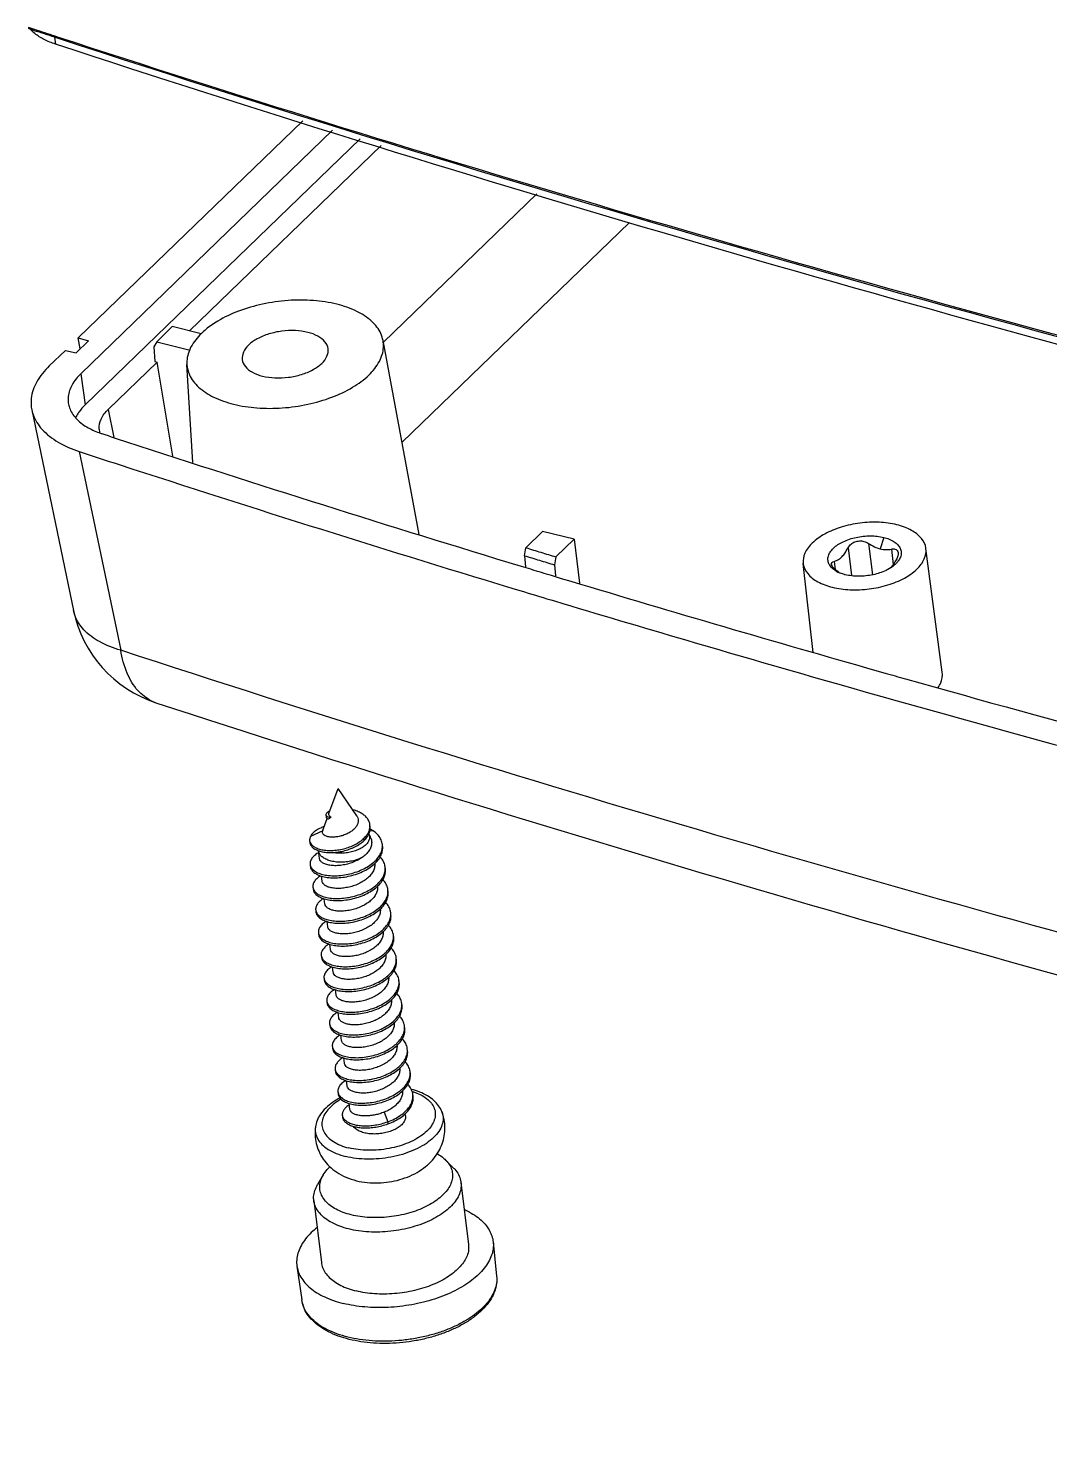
# Model space of a CAD drawing. Header units: millimetres. Extents: x 3559 to 4719, y 1270 to 1649.
# Drawn here: x 4359.79 to 4394.92, y 1302.36 to 1350.78 of the extents above; entities that cross this region are included whole.
import ezdxf

# ---------------------------------------------------------------- set-up
doc = ezdxf.new("R2010")
doc.units = ezdxf.units.MM
doc.layers.get('0').update_dxf_attribs({"linetype": 'CONTINUOUS'})

# ---------------------------------------------------------------- blocks, each defined once
blk = doc.blocks.new('*U86')
at = {"color": 7, "linetype": 'Continuous'}
for p, q in [((-87.529, 94.655), (-87.89, 94.773)), ((-87.542, 94.614), (-87.549, 94.667)), ((-86.835, 94.389), (-86.796, 94.102)), ((-76.793, 90.993), (-85.873, 82.209)), ((-85.769, 80.762), (-75.582, 90.616)), ((-85.593, 79.502), (-74.463, 90.268)), ((-73.615, 90.005), (-81.376, 82.497)), ((-73.53, 82.042), (-67.321, 88.048)), ((-72.777, 77.983), (-63.576, 86.884)), ((-82.069, 82.67), (-82.701, 82.059)), ((-80.902, 82.379), (-82.069, 82.67)), ((-85.463, 82.091), (-85.958, 81.612)), ((-85.797, 81.768), (-85.873, 82.209)), ((-85.873, 82.209), (-85.463, 82.091)), ((-82.701, 82.059), (-82.813, 81.854)), ((-82.701, 82.059), (-81.349, 81.722)), ((-72.084, 74.255), (-73.543, 82.109)), ((-86.396, 81.704), (-87.045, 81.076)), ((-86.396, 81.704), (-85.958, 81.612)), ((-82.813, 81.854), (-82.775, 81.261)), ((-82.679, 81.237), (-84.665, 79.315)), ((-82.775, 81.261), (-82.679, 81.237)), ((-82.044, 77.424), (-82.679, 81.237)), ((-81.243, 77.169), (-81.479, 81.14)), ((-85.769, 80.762), (-85.593, 79.502)), ((-87.755, 79.298), (-86.068, 71.182)), ((-84.665, 79.315), (-84.43, 78.183)), ((-85.831, 77.615), (-84.157, 69.573)), ((-67.085, 74.379), (-67.765, 73.721)), ((-65.815, 74.062), (-67.085, 74.379)), ((-53.28, 74.138), (-53.426, 73.675)), ((-67.823, 73.398), (-67.765, 73.721)), ((-66.55, 73.352), (-65.815, 74.062)), ((-65.815, 74.062), (-65.589, 72.292)), ((-54.723, 73.72), (-54.583, 72.596)), ((-53.902, 73.896), (-53.744, 72.63)), ((-52.974, 73.665), (-52.906, 73.033)), ((-50.915, 68.681), (-51.58, 73.694)), ((-67.949, 72.973), (-67.58, 72.861)), ((-67.823, 73.398), (-67.783, 72.946)), ((-66.55, 73.352), (-66.607, 73.029)), ((-66.607, 73.029), (-66.569, 72.584)), ((-56.14, 69.48), (-56.543, 73.089)), ((-55.296, 73.166), (-55.252, 72.846)), ((-67.58, 72.861), (-67.546, 72.85)), ((-66.734, 72.604), (-66.33, 72.482)), ((-86.068, 71.181), (-86.068, 71.182)), ((-53.946, 68.852), (-53.23, 68.649)), ((-75.73, 62.962), (-75.358, 63.983)), ((-74.609, 62.87), (-75.358, 63.983)), ((-75.991, 62.246), (-75.803, 62.764)), ((-75.855, 62.903), (-75.845, 62.82)), ((-75.753, 62.744), (-75.748, 62.743)), ((-75.753, 62.744), (-75.752, 62.744)), ((-75.985, 62.266), (-76.483, 62.028)), ((-75.985, 62.264), (-75.985, 62.266)), ((-74.075, 62.272), (-73.936, 62.261)), ((-74.063, 62.431), (-74.073, 62.515)), ((-76.512, 61.865), (-76.502, 61.782)), ((-73.561, 61.641), (-73.571, 61.724)), ((-76.119, 61.142), (-76.158, 61.461)), ((-76.493, 60.901), (-76.483, 60.817)), ((-76.007, 60.222), (-76.032, 60.431)), ((-73.448, 60.72), (-73.459, 60.804)), ((-76.38, 59.98), (-76.37, 59.897)), ((-73.336, 59.8), (-73.346, 59.884)), ((-75.895, 59.302), (-75.92, 59.51)), ((-76.268, 59.06), (-76.258, 58.976)), ((-73.224, 58.88), (-73.234, 58.963)), ((-76.156, 58.14), (-76.146, 58.056)), ((-75.782, 58.381), (-75.808, 58.59)), ((-75.67, 57.461), (-75.696, 57.67)), ((-73.112, 57.959), (-73.122, 58.043)), ((-76.043, 57.219), (-76.033, 57.136)), ((-72.999, 57.039), (-73.009, 57.123)), ((-75.558, 56.541), (-75.583, 56.751)), ((-75.931, 56.299), (-75.921, 56.215)), ((-72.887, 56.119), (-72.897, 56.202)), ((-75.819, 55.379), (-75.809, 55.295)), ((-75.445, 55.62), (-75.471, 55.831)), ((-72.775, 55.198), (-72.785, 55.282)), ((-75.333, 54.7), (-75.359, 54.911)), ((-75.706, 54.458), (-75.696, 54.375)), ((-73.088, 54.499), (-73.086, 54.501)), ((-72.662, 54.278), (-72.672, 54.362)), ((-75.221, 53.78), (-75.246, 53.991)), ((-75.594, 53.538), (-75.584, 53.454)), ((-75.108, 52.859), (-75.134, 53.071)), ((-72.55, 53.358), (-72.56, 53.441)), ((-75.482, 52.618), (-75.472, 52.534)), ((-72.438, 52.437), (-72.448, 52.521)), ((-74.996, 51.939), (-75.022, 52.151)), ((-75.37, 51.697), (-75.359, 51.614)), ((-72.325, 51.517), (-72.335, 51.601)), ((-75.19, 50.753), (-75.18, 50.67)), ((-74.88, 50.987), (-74.91, 51.231)), ((-73.497, 50.877), (-73.354, 50.488)), ((-72.632, 50.73), (-72.643, 50.817)), ((-73.354, 50.488), (-73.344, 50.404)), ((-71.009, 48.941), (-70.691, 48.617)), ((-75.961, 48.337), (-76.192, 47.946)), ((-70.389, 48.031), (-70.082, 45.521)), ((-76.345, 47.304), (-76.038, 44.794)), ((-69.087, 45.619), (-68.947, 44.238)), ((-77.028, 44.65), (-76.831, 43.276))]:
    blk.add_line(p, q, dxfattribs=at)
for centre, radius, start, end in [((-86.18, 98.773), 4.377, 246.8507, 251.8686), ((-78.723, 80.153), 3.119, 129.65, 133.98), ((-84.424, 78.196), 1.747, 144.4213, 146.1816), ((-83.78, 81.808), 3.652, 249.8275, 251.8188), ((-84.334, 78.574), 0.702, 183.9296, 192.1954), ((-84.279, 78.586), 0.758, 192.1499, 196.7172), ((157.09, 816.655), 777.941, 251.804366, 251.929677), ((163.635, 834.929), 796.372, 251.889147, 253.094217), ((162.608, 833.758), 795.911, 251.933958, 253.170765), ((-55.041, 73.287), 0.512, 211.2366, 212.8808), ((-55.449, 73.776), 0.629, 284.0971, 296.0838), ((-53.325, 73.643), 0.779, 322.4707, 325.6457), ((172.645, 864.814), 827.586, 253.216165, 254.109651), ((-54.635, 73.757), 1.138, 238.8339, 243.8905), ((-54.59, 73.847), 1.239, 243.8433, 245.3293), ((-54.554, 73.926), 1.325, 245.3481, 248.4031), ((-54.405, 74.376), 1.8, 254.9644, 256.0046), ((171.136, 861.86), 825.279, 253.257059, 254.033135), ((-81.173, 72.2), 5, 191.7601, 251.8338), ((180.934, 896.489), 861.267, 254.040223, 255.432793), ((181.406, 895.998), 859.977, 254.223987, 255.511634), ((-82.275, 68.864), 1.486, 243.8389, 252.0771), ((-76.377, 63.704), 1.149, 303.2154, 309.6288), ((-75.889, 62.206), 0.112, 187.375, 189.2929), ((-75.845, 62.198), 0.156, 157.121, 161.5857), ((-75.839, 62.195), 0.163, 154.0194, 157.1345), ((-75.826, 62.189), 0.177, 152.6622, 154.023), ((-74.758, 62.513), 0.698, 331.5227, 335.3403), ((-74.999, 61.602), 1.032, 20.9927, 31.2319), ((-74.692, 62.404), 0.637, 337.2781, 338.6774), ((-74.565, 62.456), 0.495, 357.1835, 6.881), ((-76.239, 61.9), 0.276, 187.2113, 204.2764), ((-74.184, 61.65), 0.618, 359.1028, 6.8756), ((-75.671, 63.438), 2.052, 270.5027, 270.8914), ((-76.187, 60.94), 0.309, 187.2327, 202.767), ((-76.186, 60.94), 0.309, 202.7414, 204.1422), ((-74.893, 62.03), 1.491, 311.4556, 313.152), ((-74.073, 60.73), 0.619, 359.1088, 6.8747), ((-76.071, 60.02), 0.312, 202.7281, 204.7152), ((-74.778, 61.107), 1.487, 311.6862, 313.1566), ((-73.961, 59.809), 0.619, 359.1144, 6.8758), ((-75.956, 59.101), 0.315, 202.7202, 205.2862), ((-74.662, 60.183), 1.482, 311.9176, 313.1613), ((-73.849, 58.889), 0.62, 359.1198, 6.8781), ((-74.547, 59.26), 1.478, 312.1498, 313.1662), ((-75.841, 58.182), 0.317, 202.7174, 205.8551), ((-73.737, 57.969), 0.62, 359.1249, 6.8816), ((-75.727, 57.262), 0.32, 202.7193, 206.4221), ((-74.432, 58.336), 1.474, 312.3827, 313.1714), ((-73.625, 57.048), 0.62, 359.1297, 6.8861), ((-75.612, 56.343), 0.322, 202.7255, 206.9871), ((-74.317, 57.413), 1.47, 312.6165, 313.1768), ((-73.513, 56.128), 0.62, 359.134, 6.8917), ((-75.498, 55.424), 0.325, 202.7356, 207.5503), ((-74.202, 56.49), 1.466, 312.8511, 313.1825), ((-73.401, 55.207), 0.62, 359.1376, 6.8982), ((-73.403, 55.207), 0.623, 354.8443, 359.1459), ((-75.384, 54.504), 0.327, 202.7646, 208.1372), ((-75.192, 54.677), 0.586, 229.104, 234.3806), ((-73.288, 54.287), 0.62, 359.1405, 6.9055), ((-73.289, 54.287), 0.621, 355.2576, 359.1469), ((-73.972, 54.643), 1.457, 313.1335, 313.3228), ((-75.269, 53.585), 0.33, 202.7658, 208.6713), ((-73.175, 53.367), 0.619, 355.6715, 6.9135), ((-75.154, 52.666), 0.332, 202.7851, 209.2291), ((-73.855, 53.718), 1.451, 313.1381, 313.5599), ((-73.063, 52.446), 0.619, 359.1437, 6.9221), ((-73.061, 52.446), 0.618, 356.086, 359.1455), ((-75.04, 51.747), 0.334, 202.8066, 209.7854), ((-73.739, 52.793), 1.445, 313.142, 313.798), ((-72.95, 51.526), 0.619, 359.1437, 6.9313), ((-72.947, 51.526), 0.616, 356.5012, 359.143)]:
    blk.add_arc(centre, radius, start, end, dxfattribs=at)
for points, start_tangent, end_tangent in [([(-87.632, 94.533), (-87.838, 94.726)], (-0.781573, 0.623814), (-0.665341, 0.746539)), ([(-86.719, 94.344), (-87.542, 94.614)], (-0.950342, 0.311207), (-0.949996, 0.312263)), ([(-86.708, 94.386), (-87.529, 94.655)], (-0.950502, 0.310718), (-0.950156, 0.311774)), ([(-87.256, 94.292), (-87.632, 94.533)], (-0.888901, 0.458098), (-0.781573, 0.623814)), ([(-86.796, 94.102), (-87.256, 94.292)], (-0.950004, 0.312237), (-0.888901, 0.458098)), ([(-11.303, 73.21), (-37.17, 79.534), (-62.347, 86.502), (-86.796, 94.102)], (-0.974766, 0.223229), (-0.949998, 0.312257)), ([(-11.232, 73.529), (-28.911, 77.748), (-86.719, 94.344)], (-0.974936, 0.222484), (-0.950342, 0.311207)), ([(-11.534, 73.677), (-17.042, 74.952), (-41.281, 80.995), (-64.911, 87.606), (-86.708, 94.386)], (-0.974942, 0.222458), (-0.950502, 0.310718)), ([(-75.412, 83.574), (-76.36, 83.724), (-77.385, 83.726), (-78.419, 83.579), (-79.39, 83.295), (-80.232, 82.891), (-80.713, 82.554)], (-0.9703, 0.241905), (-0.769525, -0.638616)), ([(-73.544, 82.108), (-73.63, 82.385), (-73.999, 82.882), (-74.607, 83.287), (-75.412, 83.574)], (-0.183113, 0.983092), (-0.9703, 0.241905)), ([(-80.888, 82.397), (-81.314, 81.845)], (-0.719119, -0.694887), (-0.463676, -0.886005)), ([(-79.592, 79.531), (-78.645, 79.381), (-77.619, 79.38), (-76.586, 79.526), (-75.615, 79.811), (-74.772, 80.214), (-74.116, 80.709), (-73.691, 81.261), (-73.525, 81.833), (-73.544, 82.108)], (0.9703, -0.241905), (-0.183113, 0.983092)), ([(-76.588, 82.437), (-77.09, 82.508), (-77.633, 82.485), (-78.163, 82.371), (-78.629, 82.177), (-78.984, 81.922), (-79.194, 81.631), (-79.239, 81.341)], (-0.9703, 0.241905), (0.119106, -0.992882)), ([(-75.765, 81.765), (-75.766, 81.774), (-75.892, 82.051), (-76.175, 82.28), (-76.588, 82.437)], (-0.119106, 0.992882), (-0.9703, 0.241905)), ([(-81.314, 81.845), (-81.48, 81.273), (-81.479, 81.141)], (-0.463676, -0.886005), (0.0641, -0.997943)), ([(-78.417, 80.668), (-77.914, 80.597), (-77.371, 80.62), (-76.841, 80.734), (-76.376, 80.928), (-76.021, 81.183), (-75.811, 81.475), (-75.765, 81.765)], (0.9703, -0.241905), (-0.119106, 0.992882)), ([(-87.045, 81.076), (-87.549, 80.438), (-87.776, 79.76), (-87.755, 79.298)], (-0.718749, -0.695269), (0.199995, -0.979797)), ([(-81.479, 81.141), (-81.374, 80.72), (-81.005, 80.224), (-80.397, 79.818), (-79.592, 79.531)], (0.0641, -0.997943), (0.9703, -0.241905)), ([(-79.239, 81.341), (-79.238, 81.332), (-79.113, 81.054), (-78.83, 80.826), (-78.417, 80.668)], (0.119106, -0.992882), (0.9703, -0.241905)), ([(-85.769, 80.762), (-86.124, 80.311), (-86.281, 79.842), (-86.281, 79.61), (-86.277, 79.58)], (-0.718749, -0.695269), (0.141457, -0.989944)), ([(-87.755, 79.298), (-87.703, 79.109), (-87.338, 78.512), (-86.693, 77.998), (-85.831, 77.615)], (0.199995, -0.979797), (0.949996, -0.312263)), ([(-86.277, 79.58), (-86.23, 79.385), (-85.974, 78.966), (-85.528, 78.61), (-85.039, 78.38)], (0.141457, -0.989944), (0.938573, -0.345081)), ([(-85.593, 79.502), (-85.845, 79.213)], (-0.718749, -0.695269), (-0.58173, -0.813382)), ([(-85.034, 78.526), (-84.953, 78.926), (-84.665, 79.315)], (-0.067338, 0.99773), (0.718749, 0.695269)), ([(-85.876, 79.169), (-85.982, 78.984)], (-0.556469, -0.830868), (-0.438404, -0.898778)), ([(-84.919, 78.338), (-83.923, 78.012)], (0.949998, -0.312257), (0.950419, -0.310972)), ([(-52.754, 74.648), (-53.472, 74.749), (-54.247, 74.716), (-55.004, 74.554), (-55.669, 74.276), (-56.176, 73.912), (-56.476, 73.495), (-56.543, 73.088)], (-0.9703, 0.241905), (0.108153, -0.994134)), ([(-51.58, 73.694), (-51.58, 73.7), (-51.759, 74.096), (-52.164, 74.423), (-52.754, 74.648)], (-0.130111, 0.991499), (-0.9703, 0.241905)), ([(-55.478, 73.022), (-55.505, 73.073), (-55.543, 73.227), (-55.524, 73.386), (-55.45, 73.546), (-55.324, 73.699), (-54.928, 73.963), (-54.402, 74.14), (-53.824, 74.201), (-53.28, 74.138)], (-0.5185, 0.855078), (0.9703, -0.241905)), ([(-53.28, 74.138), (-52.857, 73.96), (-52.71, 73.836), (-52.615, 73.695), (-52.577, 73.541), (-52.577, 73.49)], (0.9703, -0.241905), (-0.057854, -0.998325)), ([(-67.765, 73.721), (-67.158, 73.536), (-66.55, 73.352)], (0.956583, -0.291461), (0.95704, -0.289957)), ([(-55.366, 72.12), (-54.649, 72.019), (-53.873, 72.052), (-53.116, 72.214), (-52.451, 72.492), (-51.944, 72.856), (-51.644, 73.273), (-51.58, 73.694)], (0.9703, -0.241905), (-0.130111, 0.991499)), ([(-55.173, 73.211), (-55.051, 73.288), (-54.935, 73.402), (-54.825, 73.55), (-54.723, 73.72)], (0.897836, 0.440331), (0.480415, 0.877041)), ([(-54.723, 73.72), (-54.607, 73.864), (-54.448, 73.959), (-54.271, 73.996), (-54.084, 73.977), (-53.902, 73.896)], (0.480415, 0.877041), (0.839817, -0.54287)), ([(-53.902, 73.896), (-53.665, 73.762), (-53.426, 73.675)], (0.839817, -0.54287), (0.9703, -0.241905)), ([(-53.426, 73.675), (-53.201, 73.645), (-52.974, 73.665)], (0.9703, -0.241905), (0.98253, 0.186104)), ([(-52.974, 73.665), (-52.834, 73.665), (-52.744, 73.615), (-52.702, 73.524), (-52.7, 73.514)], (0.98253, 0.186104), (0.119963, -0.992778)), ([(-52.7, 73.514), (-52.712, 73.394), (-52.78, 73.235)], (0.119963, -0.992778), (-0.486034, -0.87394)), ([(-67.823, 73.398), (-67.215, 73.213), (-66.607, 73.029)], (0.956586, -0.291449), (0.957043, -0.289945)), ([(-56.543, 73.088), (-56.54, 73.068), (-56.361, 72.672), (-55.956, 72.345), (-55.366, 72.12)], (0.108153, -0.994134), (0.9703, -0.241905)), ([(-55.224, 72.783), (-55.263, 72.808), (-55.41, 72.932), (-55.47, 73.01)], (-0.855193, 0.518309), (-0.542822, 0.839848)), ([(-55.395, 73.046), (-55.377, 73.119), (-55.296, 73.166)], (-0.08954, 0.995983), (0.969792, 0.243933)), ([(-55.352, 72.951), (-55.394, 73.044), (-55.395, 73.046)], (-0.593317, 0.804969), (-0.08954, 0.995983)), ([(-55.255, 72.848), (-55.352, 72.951)], (-0.754081, 0.656781), (-0.593317, 0.804969)), ([(-52.858, 73.014), (-53.113, 72.845)], (-0.766022, -0.642814), (-0.883222, -0.468956)), ([(-52.78, 73.235), (-52.887, 73.058), (-52.999, 72.91)], (-0.486034, -0.87394), (-0.660241, -0.751053)), ([(-52.708, 73.169), (-52.797, 73.069), (-52.858, 73.014)], (-0.608877, -0.793264), (-0.766022, -0.642814)), ([(-52.577, 73.49), (-52.596, 73.382), (-52.67, 73.222), (-52.682, 73.204)], (-0.057854, -0.998325), (-0.564008, -0.82577)), ([(-67.546, 72.85), (-66.734, 72.604)], (0.956929, -0.290324), (0.957232, -0.289322)), ([(-55.102, 72.736), (-55.255, 72.848)], (-0.842542, 0.53863), (-0.754081, 0.656781)), ([(-54.872, 72.638), (-55.042, 72.694)], (-0.965748, 0.259482), (-0.929645, 0.368456)), ([(-53.113, 72.845), (-53.192, 72.805), (-53.718, 72.628), (-54.297, 72.567), (-54.84, 72.63)], (-0.883222, -0.468956), (-0.9703, 0.241905)), ([(-67.824, 71.934), (-66.608, 71.567)], (0.95715, -0.289592), (0.957601, -0.288098)), ([(-84.157, 69.573), (-85.018, 69.92), (-85.65, 70.402), (-86.015, 70.992), (-86.067, 71.181)], (-0.958513, 0.285049), (-0.200819, 0.979628)), ([(-82.93, 67.531), (-83.458, 67.937), (-83.894, 68.642), (-84.157, 69.573)], (-0.897593, 0.440826), (-0.162607, 0.986691)), ([(33.803, 40.012), (11.432, 44.347), (-12.659, 49.635), (-36.633, 55.578), (-60.826, 62.314), (-84.157, 69.573)], (-0.983867, 0.178903), (-0.950152, 0.311788)), ([(-53.23, 68.649), (-52.402, 68.414)], (0.962026, -0.272956), (0.962306, -0.27197)), ([(-51.081, 68.066), (-50.98, 68.25), (-50.915, 68.681)], (0.559612, 0.828755), (-0.130098, 0.991501)), ([(-82.731, 67.45), (-59.914, 60.342), (-36.466, 53.787), (-12.424, 47.793), (12.175, 42.369), (35.888, 37.777)], (0.950152, -0.311788), (0.984013, -0.178095)), ([(-75.694, 63.066), (-75.735, 63.046), (-75.806, 62.997), (-75.846, 62.947), (-75.855, 62.903)], (-0.910809, -0.412828), (0.124568, -0.992211)), ([(-75.855, 62.903), (-75.855, 62.902), (-75.835, 62.864), (-75.824, 62.854)], (0.124568, -0.992211), (0.798184, -0.602413)), ([(-75.844, 62.82), (-75.838, 62.799)], (0.120267, -0.992742), (0.441218, -0.8974)), ([(-75.838, 62.799), (-75.805, 62.765), (-75.803, 62.764)], (0.441218, -0.8974), (0.859879, -0.510498)), ([(-75.824, 62.854), (-75.79, 62.836), (-75.724, 62.82), (-75.644, 62.819)], (0.798184, -0.602413), (0.997768, 0.066782)), ([(-75.803, 62.764), (-75.753, 62.744)], (0.859879, -0.510498), (0.97005, -0.242907)), ([(-75.644, 62.819), (-75.702, 62.858), (-75.732, 62.905), (-75.732, 62.956), (-75.73, 62.962)], (-0.900108, 0.435666), (0.334209, 0.942499)), ([(-74.609, 62.87), (-74.592, 62.843), (-74.553, 62.736), (-74.552, 62.619), (-74.59, 62.5), (-74.665, 62.388), (-74.774, 62.281), (-74.913, 62.187), (-75.069, 62.111), (-75.237, 62.055), (-75.409, 62.02), (-75.574, 62.007)], (0.558355, -0.829602), (-0.999973, -0.007322)), ([(-74.073, 62.515), (-74.074, 62.523), (-74.116, 62.664), (-74.198, 62.792), (-74.315, 62.904), (-74.46, 62.998), (-74.628, 63.071), (-74.77, 63.113)], (-0.120779, 0.992679), (-0.971463, 0.237193)), ([(-76.49, 61.787), (-76.413, 61.681), (-76.287, 61.593), (-76.119, 61.526), (-75.916, 61.484), (-75.688, 61.469), (-75.445, 61.482), (-75.197, 61.523), (-74.954, 61.591), (-74.726, 61.684), (-74.522, 61.798), (-74.35, 61.928), (-74.215, 62.071), (-74.144, 62.18)], (0.411067, -0.911605), (0.476438, 0.879208)), ([(-75.926, 62.433), (-76.064, 62.377), (-76.254, 62.272), (-76.396, 62.153), (-76.483, 62.028)], (-0.941708, -0.33643), (-0.425165, -0.905116)), ([(-75.993, 62.247), (-76, 62.2), (-75.999, 62.192)], (-0.31549, -0.948929), (0.128307, -0.991735)), ([(-75.999, 62.188), (-75.98, 62.14), (-75.926, 62.088)], (0.161426, -0.986885), (0.833901, -0.551915)), ([(-75.639, 61.385), (-75.405, 61.402), (-75.153, 61.447), (-74.908, 61.52), (-74.679, 61.618), (-74.478, 61.737), (-74.31, 61.872), (-74.182, 62.019), (-74.104, 62.158)], (0.999879, 0.015554), (0.386212, 0.92241)), ([(-74.117, 62.133), (-74.094, 62.069), (-74.092, 61.945), (-74.141, 61.819), (-74.238, 61.699), (-74.379, 61.589), (-74.556, 61.496), (-74.761, 61.423), (-74.983, 61.375), (-75.211, 61.355), (-75.433, 61.362), (-75.594, 61.387)], (0.427625, -0.903956), (-0.978449, 0.206486)), ([(-74.124, 62.222), (-74.076, 62.374), (-74.07, 62.431)], (0.416845, 0.908978), (0.048267, 0.998834)), ([(-74.099, 62.173), (-74.061, 62.327), (-74.063, 62.431)], (0.363572, 0.931566), (-0.120353, 0.992731)), ([(-73.936, 62.261), (-74.059, 62.336)], (-0.823195, 0.567759), (-0.879781, 0.475379)), ([(-73.571, 61.724), (-73.576, 61.755), (-73.639, 61.941), (-73.761, 62.111), (-73.936, 62.261)], (-0.12019, 0.992751), (-0.823195, 0.567759)), ([(-76.483, 62.028), (-76.514, 61.904), (-76.512, 61.865)], (-0.425165, -0.905116), (0.124556, -0.992213)), ([(-76.502, 61.782), (-76.478, 61.7), (-76.398, 61.593), (-76.268, 61.504), (-76.159, 61.458)], (0.125009, -0.992156), (0.944189, -0.329404)), ([(-75.574, 62.007), (-75.716, 62.016), (-75.836, 62.044), (-75.926, 62.088)], (-0.999973, -0.007322), (-0.818804, 0.574074)), ([(-74.035, 61.972), (-74.015, 61.905), (-74.003, 61.755), (-74.036, 61.604), (-74.113, 61.456), (-74.23, 61.316), (-74.385, 61.188)], (0.358436, -0.933554), (-0.817309, -0.576199)), ([(-73.916, 60.996), (-73.747, 61.176), (-73.631, 61.366), (-73.573, 61.562), (-73.567, 61.641)], (0.749371, 0.66215), (0.015241, 0.999884)), ([(-73.873, 60.943), (-73.736, 61.092), (-73.62, 61.282), (-73.563, 61.478), (-73.561, 61.641)], (0.72944, 0.684045), (-0.12019, 0.992751)), ([(-76.15, 61.383), (-76.217, 61.341), (-76.367, 61.215), (-76.461, 61.08), (-76.495, 60.944), (-76.493, 60.901)], (-0.860699, -0.509114), (0.124712, -0.992193)), ([(-76.468, 60.813), (-76.381, 60.694), (-76.239, 60.593), (-76.046, 60.515), (-75.811, 60.465), (-75.544, 60.445), (-75.256, 60.459), (-74.958, 60.506), (-74.664, 60.586), (-74.384, 60.697), (-74.131, 60.835), (-73.916, 60.996)], (0.409009, -0.91253), (0.749371, 0.66215)), ([(-76.159, 61.458), (-76.094, 61.438), (-75.886, 61.398), (-75.653, 61.385)], (0.944189, -0.329404), (0.999962, 0.008769)), ([(-74.385, 61.188), (-74.581, 61.103), (-74.798, 61.041), (-75.028, 61.003), (-75.26, 60.992), (-75.483, 61.008), (-75.687, 61.051), (-75.863, 61.118), (-76.003, 61.206), (-76.101, 61.312), (-76.153, 61.431), (-76.158, 61.461)], (-0.887512, -0.460784), (-0.118843, 0.992913)), ([(-74.385, 61.188), (-74.583, 61.069), (-74.803, 60.974), (-75.036, 60.905), (-75.269, 60.865), (-75.492, 60.853), (-75.694, 60.868), (-75.865, 60.909), (-75.997, 60.972), (-76.083, 61.053), (-76.119, 61.142)], (-0.817309, -0.576199), (-0.122852, 0.992425)), ([(-73.459, 60.804), (-73.464, 60.84), (-73.529, 61.025), (-73.652, 61.195), (-73.665, 61.208)], (-0.120136, 0.992757), (-0.699021, 0.715102)), ([(-76.482, 60.817), (-76.458, 60.73), (-76.371, 60.61), (-76.229, 60.509), (-76.036, 60.431), (-75.801, 60.381), (-75.534, 60.362), (-75.246, 60.375), (-74.948, 60.422), (-74.653, 60.502), (-74.374, 60.613), (-74.121, 60.751), (-73.906, 60.913)], (0.124712, -0.992193), (0.749371, 0.66215)), ([(-76.067, 60.446), (-76.108, 60.418), (-76.257, 60.292), (-76.35, 60.157), (-76.383, 60.021), (-76.38, 59.98)], (-0.847044, -0.531523), (0.124998, -0.992157)), ([(-73.879, 60.941), (-73.876, 60.881), (-73.903, 60.721), (-73.977, 60.565), (-74.093, 60.42), (-74.248, 60.285), (-74.437, 60.166), (-74.646, 60.07), (-74.864, 60), (-75.086, 59.954), (-75.306, 59.933), (-75.507, 59.939)], (0.106572, -0.994305), (-0.995629, 0.093396)), ([(-73.803, 60.076), (-73.799, 60.08), (-73.631, 60.26), (-73.516, 60.45), (-73.46, 60.646), (-73.454, 60.72)], (0.749137, 0.662415), (0.015175, 0.999885)), ([(-73.761, 60.022), (-73.621, 60.176), (-73.506, 60.367), (-73.45, 60.562), (-73.449, 60.72)], (0.729411, 0.684076), (-0.120136, 0.992757)), ([(-76.38, 59.98), (-76.359, 59.9)], (0.124998, -0.992157), (0.386368, -0.922345)), ([(-76.37, 59.897), (-76.344, 59.806), (-76.256, 59.688), (-76.112, 59.587), (-75.919, 59.509), (-75.683, 59.46), (-75.415, 59.441), (-75.126, 59.456), (-74.829, 59.503), (-74.534, 59.584), (-74.255, 59.696), (-74.003, 59.835), (-73.789, 59.996)], (0.124998, -0.992157), (0.746725, 0.665133)), ([(-76.354, 59.89), (-76.266, 59.771), (-76.123, 59.67), (-75.929, 59.593), (-75.693, 59.544), (-75.425, 59.525), (-75.137, 59.539), (-74.839, 59.587), (-74.545, 59.668), (-74.266, 59.779), (-74.014, 59.918), (-73.803, 60.076)], (0.418119, -0.908392), (0.749137, 0.662415)), ([(-75.507, 59.939), (-75.683, 59.968), (-75.826, 60.019), (-75.931, 60.088), (-75.992, 60.17), (-76.007, 60.222)], (-0.995629, 0.093396), (-0.124207, 0.992256)), ([(-73.766, 60.02), (-73.764, 59.955), (-73.791, 59.798), (-73.866, 59.643), (-73.983, 59.497), (-74.137, 59.364), (-74.322, 59.248), (-74.529, 59.152), (-74.75, 59.08), (-74.976, 59.033), (-75.194, 59.013), (-75.395, 59.018)], (0.105269, -0.994444), (-0.995629, 0.093396)), ([(-73.346, 59.884), (-73.353, 59.924), (-73.419, 60.108), (-73.543, 60.278), (-73.553, 60.288)], (-0.120117, 0.99276), (-0.699212, 0.714914)), ([(-75.954, 59.526), (-76, 59.495), (-76.148, 59.368), (-76.239, 59.233), (-76.27, 59.097), (-76.268, 59.06)], (-0.847302, -0.531112), (0.125215, -0.99213)), ([(-75.395, 59.018), (-75.572, 59.048), (-75.718, 59.1), (-75.823, 59.171), (-75.882, 59.253), (-75.894, 59.302)], (-0.995629, 0.093396), (-0.123463, 0.992349)), ([(-73.691, 59.156), (-73.682, 59.164), (-73.515, 59.344), (-73.402, 59.535), (-73.347, 59.73), (-73.342, 59.8)], (0.749192, 0.662352), (0.015117, 0.999886)), ([(-73.648, 59.102), (-73.505, 59.26), (-73.392, 59.451), (-73.337, 59.647), (-73.336, 59.8)], (0.729376, 0.684113), (-0.120117, 0.99276)), ([(-73.234, 58.963), (-73.241, 59.008), (-73.309, 59.192), (-73.435, 59.361), (-73.441, 59.368)], (-0.120119, 0.992759), (-0.699395, 0.714735)), ([(-76.268, 59.06), (-76.246, 58.98)], (0.125215, -0.99213), (0.38624, -0.922398)), ([(-76.258, 58.976), (-76.23, 58.883), (-76.141, 58.765), (-75.996, 58.664), (-75.801, 58.588), (-75.565, 58.539), (-75.296, 58.521), (-75.007, 58.536), (-74.709, 58.585), (-74.415, 58.666), (-74.137, 58.778), (-73.886, 58.918), (-73.672, 59.08)], (0.125215, -0.99213), (0.744053, 0.66812)), ([(-76.241, 58.967), (-76.151, 58.848), (-76.006, 58.748), (-75.811, 58.671), (-75.575, 58.622), (-75.307, 58.605), (-75.017, 58.62), (-74.72, 58.668), (-74.425, 58.75), (-74.147, 58.862), (-73.896, 59.002), (-73.691, 59.156)], (0.427152, -0.90418), (0.749192, 0.662352)), ([(-73.654, 59.099), (-73.651, 59.044), (-73.676, 58.887), (-73.747, 58.734), (-73.86, 58.588), (-74.013, 58.452), (-74.2, 58.332), (-74.408, 58.235), (-74.628, 58.162), (-74.856, 58.114), (-75.079, 58.093), (-75.282, 58.098)], (0.10456, -0.994519), (-0.995629, 0.093396)), ([(-73.579, 58.236), (-73.565, 58.248), (-73.4, 58.428), (-73.288, 58.619), (-73.234, 58.814), (-73.23, 58.88)], (0.749255, 0.662282), (0.015063, 0.999887)), ([(-73.536, 58.182), (-73.39, 58.344), (-73.277, 58.535), (-73.224, 58.731), (-73.224, 58.88)], (0.729335, 0.684156), (-0.120119, 0.992759)), ([(-75.841, 58.606), (-75.892, 58.572), (-76.038, 58.445), (-76.128, 58.31), (-76.158, 58.174), (-76.156, 58.14)], (-0.847536, -0.530737), (0.125358, -0.992112)), ([(-76.156, 58.14), (-76.134, 58.059)], (0.125358, -0.992112), (0.386189, -0.92242)), ([(-76.145, 58.056), (-76.117, 57.96), (-76.026, 57.842), (-75.88, 57.742), (-75.684, 57.666), (-75.446, 57.618), (-75.177, 57.6), (-74.888, 57.616), (-74.59, 57.666), (-74.296, 57.748), (-74.018, 57.861), (-73.768, 58.001), (-73.555, 58.164)], (0.125358, -0.992112), (0.741358, 0.67111)), ([(-76.127, 58.043), (-76.036, 57.925), (-75.89, 57.826), (-75.694, 57.749), (-75.457, 57.701), (-75.188, 57.684), (-74.898, 57.7), (-74.6, 57.75), (-74.306, 57.832), (-74.028, 57.945), (-73.778, 58.085), (-73.579, 58.236)], (0.436107, -0.899895), (0.749255, 0.662282)), ([(-75.282, 58.098), (-75.452, 58.126), (-75.594, 58.175), (-75.7, 58.241), (-75.764, 58.32), (-75.782, 58.381)], (-0.995629, 0.093396), (-0.12644, 0.991974)), ([(-73.541, 58.178), (-73.539, 58.114), (-73.568, 57.955), (-73.644, 57.799), (-73.76, 57.654), (-73.915, 57.521), (-74.103, 57.404), (-74.311, 57.309), (-74.53, 57.238), (-74.751, 57.192), (-74.969, 57.172), (-75.17, 57.178)], (0.10293, -0.994689), (-0.995629, 0.093396)), ([(-73.122, 58.043), (-73.13, 58.092), (-73.199, 58.276), (-73.326, 58.445), (-73.329, 58.448)], (-0.120141, 0.992757), (-0.699571, 0.714563)), ([(-75.728, 57.686), (-75.784, 57.649), (-75.929, 57.521), (-76.017, 57.386), (-76.046, 57.25), (-76.043, 57.219)], (-0.847775, -0.530356), (0.125422, -0.992104)), ([(-73.467, 57.315), (-73.449, 57.331), (-73.284, 57.512), (-73.173, 57.703), (-73.121, 57.899), (-73.117, 57.959)], (0.749323, 0.662205), (0.015013, 0.999887)), ([(-73.424, 57.261), (-73.274, 57.428), (-73.163, 57.619), (-73.111, 57.815), (-73.112, 57.959)], (0.729288, 0.684207), (-0.120141, 0.992757)), ([(-76.043, 57.219), (-76.022, 57.139)], (0.125422, -0.992104), (0.386206, -0.922413)), ([(-76.033, 57.136), (-76.003, 57.036), (-75.911, 56.919), (-75.763, 56.82), (-75.566, 56.744), (-75.328, 56.697), (-75.058, 56.68), (-74.769, 56.697), (-74.471, 56.747), (-74.177, 56.83), (-73.9, 56.944), (-73.65, 57.084), (-73.439, 57.248)], (0.125422, -0.992104), (0.738637, 0.674104)), ([(-76.013, 57.12), (-75.921, 57.002), (-75.774, 56.903), (-75.577, 56.828), (-75.338, 56.78), (-75.069, 56.764), (-74.779, 56.78), (-74.481, 56.831), (-74.187, 56.914), (-73.91, 57.027), (-73.66, 57.168), (-73.467, 57.315)], (0.444982, -0.89554), (0.749323, 0.662205)), ([(-75.17, 57.178), (-75.346, 57.207), (-75.49, 57.258), (-75.594, 57.326), (-75.655, 57.408), (-75.67, 57.461)], (-0.995629, 0.093396), (-0.124816, 0.99218)), ([(-73.429, 57.257), (-73.426, 57.197), (-73.453, 57.041), (-73.527, 56.886), (-73.642, 56.74), (-73.797, 56.605), (-73.981, 56.488), (-74.188, 56.393), (-74.409, 56.32), (-74.636, 56.273), (-74.856, 56.252), (-75.058, 56.257)], (0.101735, -0.994812), (-0.995629, 0.093396)), ([(-73.355, 56.395), (-73.332, 56.415), (-73.169, 56.596), (-73.059, 56.787), (-73.008, 56.983), (-73.005, 57.039)], (0.749397, 0.662121), (0.01497, 0.999888)), ([(-73.311, 56.341), (-73.158, 56.512), (-73.049, 56.704), (-72.998, 56.899), (-72.999, 57.039)], (0.729234, 0.684264), (-0.120181, 0.992752)), ([(-73.009, 57.123), (-73.018, 57.176), (-73.089, 57.36), (-73.216, 57.527)], (-0.120181, 0.992752), (-0.699683, 0.714453)), ([(-75.615, 56.766), (-75.675, 56.726), (-75.819, 56.598), (-75.906, 56.463), (-75.933, 56.327), (-75.931, 56.299)], (-0.84799, -0.530012), (0.125401, -0.992106)), ([(-75.058, 56.257), (-75.235, 56.287), (-75.382, 56.34), (-75.487, 56.411), (-75.546, 56.494), (-75.557, 56.541)], (-0.995629, 0.093396), (-0.122418, 0.992479)), ([(-72.897, 56.202), (-72.907, 56.26), (-72.979, 56.444), (-73.104, 56.607)], (-0.120237, 0.992745), (-0.699576, 0.714558)), ([(-75.931, 56.299), (-75.909, 56.219)], (0.125401, -0.992106), (0.386282, -0.922381)), ([(-75.921, 56.215), (-75.889, 56.113), (-75.796, 55.996), (-75.647, 55.897), (-75.449, 55.822), (-75.21, 55.775), (-74.94, 55.76), (-74.65, 55.777), (-74.352, 55.828), (-74.058, 55.912), (-73.781, 56.026), (-73.532, 56.168), (-73.322, 56.331)], (0.125401, -0.992106), (0.735891, 0.6771)), ([(-75.899, 56.197), (-75.806, 56.08), (-75.657, 55.981), (-75.459, 55.906), (-75.22, 55.859), (-74.95, 55.843), (-74.66, 55.861), (-74.362, 55.912), (-74.068, 55.996), (-73.791, 56.11), (-73.542, 56.251), (-73.355, 56.395)], (0.453775, -0.891116), (0.749397, 0.662121)), ([(-75.503, 55.846), (-75.567, 55.802), (-75.709, 55.674), (-75.795, 55.539), (-75.821, 55.403), (-75.819, 55.379)], (-0.848189, -0.529694), (0.125292, -0.99212)), ([(-73.317, 56.336), (-73.314, 56.283), (-73.34, 56.124), (-73.412, 55.97), (-73.525, 55.825), (-73.679, 55.689), (-73.867, 55.569), (-74.077, 55.472), (-74.295, 55.4), (-74.521, 55.353), (-74.743, 55.332), (-74.945, 55.337)], (0.100625, -0.994924), (-0.995629, 0.093396)), ([(-73.242, 55.474), (-73.215, 55.499), (-73.053, 55.68), (-72.945, 55.871), (-72.896, 56.067), (-72.893, 56.118)], (0.749477, 0.66203), (0.014937, 0.999888)), ([(-73.199, 55.421), (-73.043, 55.596), (-72.935, 55.788), (-72.885, 55.984), (-72.887, 56.119)], (0.729174, 0.684329), (-0.120237, 0.992745)), ([(-75.819, 55.379), (-75.797, 55.298)], (0.125292, -0.99212), (0.38641, -0.922327)), ([(-75.809, 55.295), (-75.775, 55.19), (-75.681, 55.073), (-75.53, 54.975), (-75.331, 54.9), (-75.091, 54.854), (-74.821, 54.84), (-74.53, 54.858), (-74.232, 54.91), (-73.939, 54.994), (-73.663, 55.109), (-73.415, 55.251), (-73.205, 55.415)], (0.125292, -0.99212), (0.733119, 0.6801)), ([(-75.785, 55.274), (-75.691, 55.157), (-75.541, 55.058), (-75.342, 54.984), (-75.102, 54.938), (-74.831, 54.923), (-74.54, 54.941), (-74.242, 54.993), (-73.949, 55.078), (-73.673, 55.193), (-73.425, 55.334), (-73.242, 55.474)], (0.462487, -0.886626), (0.749477, 0.66203)), ([(-74.945, 55.337), (-75.121, 55.367), (-75.265, 55.418), (-75.371, 55.487), (-75.432, 55.57), (-75.445, 55.62)], (-0.995629, 0.093396), (-0.123167, 0.992386)), ([(-73.204, 55.415), (-73.202, 55.351), (-73.231, 55.193), (-73.307, 55.037), (-73.425, 54.892), (-73.578, 54.76), (-73.764, 54.644), (-73.973, 54.548), (-74.192, 54.477), (-74.416, 54.431), (-74.632, 54.411), (-74.833, 54.417)], (0.098563, -0.995131), (-0.995629, 0.093396)), ([(-72.785, 55.282), (-72.796, 55.344), (-72.869, 55.528), (-72.991, 55.686)], (-0.120309, 0.992736), (-0.699448, 0.714683)), ([(-75.39, 54.925), (-75.459, 54.879), (-75.6, 54.751), (-75.684, 54.616), (-75.708, 54.48), (-75.706, 54.458)], (-0.848372, -0.529401), (0.124807, -0.992181)), ([(-75.533, 54.2), (-75.424, 54.136), (-75.224, 54.062), (-74.983, 54.017), (-74.712, 54.003), (-74.421, 54.022), (-74.123, 54.075), (-73.83, 54.16), (-73.554, 54.275), (-73.307, 54.418), (-73.099, 54.582), (-72.938, 54.764), (-72.831, 54.956), (-72.783, 55.151)], (0.812279, -0.583269), (0.089883, 0.995952)), ([(-75.239, 54.55), (-75.31, 54.631), (-75.333, 54.7)], (-0.784793, 0.619758), (-0.128383, 0.991725)), ([(-73.086, 54.501), (-72.927, 54.68), (-72.821, 54.872), (-72.773, 55.068), (-72.775, 55.198)], (0.729112, 0.684395), (-0.120309, 0.992736)), ([(-72.672, 54.362), (-72.684, 54.428), (-72.759, 54.611), (-72.879, 54.766)], (-0.120395, 0.992726), (-0.6993, 0.714828)), ([(-75.706, 54.458), (-75.685, 54.378)], (0.124807, -0.992181), (0.38682, -0.922155)), ([(-75.696, 54.375), (-75.661, 54.267), (-75.616, 54.201)], (0.124807, -0.992181), (0.650247, -0.759723)), ([(-75.672, 54.35), (-75.576, 54.234)], (0.471497, -0.881867), (0.755198, -0.655497)), ([(-75.616, 54.201), (-75.565, 54.15)], (0.650247, -0.759723), (0.755198, -0.655497)), ([(-75.565, 54.15), (-75.414, 54.052), (-75.214, 53.979), (-74.973, 53.933), (-74.702, 53.919), (-74.411, 53.938), (-74.113, 53.991), (-73.82, 54.076), (-73.544, 54.192), (-73.297, 54.334), (-73.088, 54.499)], (0.755198, -0.655497), (0.730322, 0.683103)), ([(-74.833, 54.417), (-74.998, 54.443), (-75.135, 54.489), (-75.239, 54.55)], (-0.995629, 0.093396), (-0.784793, 0.619758)), ([(-73.092, 54.496), (-73.089, 54.439), (-73.115, 54.283), (-73.187, 54.129), (-73.302, 53.983), (-73.456, 53.847), (-73.641, 53.729), (-73.847, 53.633), (-74.067, 53.56), (-74.296, 53.512), (-74.518, 53.491), (-74.721, 53.496)], (0.099987, -0.994989), (-0.995629, 0.093396)), ([(-73.018, 53.633), (-72.982, 53.666), (-72.822, 53.848), (-72.717, 54.04), (-72.67, 54.236)], (0.749653, 0.661831), (0.082702, 0.996574)), ([(-72.972, 53.582), (-72.812, 53.764), (-72.707, 53.956), (-72.66, 54.152), (-72.662, 54.278)], (0.727499, 0.686109), (-0.120395, 0.992726)), ([(-75.277, 54.005), (-75.35, 53.956), (-75.49, 53.828), (-75.573, 53.692), (-75.596, 53.556), (-75.594, 53.538)], (-0.848538, -0.529134), (0.124797, -0.992182)), ([(-75.584, 53.454), (-75.547, 53.344), (-75.45, 53.227), (-75.298, 53.13), (-75.096, 53.057), (-74.855, 53.012), (-74.583, 52.999), (-74.292, 53.019), (-73.994, 53.072), (-73.701, 53.158), (-73.426, 53.274), (-73.179, 53.417), (-72.975, 53.579)], (0.124797, -0.992182), (0.729762, 0.683702)), ([(-75.558, 53.427), (-75.46, 53.311), (-75.308, 53.214), (-75.107, 53.141), (-74.865, 53.096), (-74.593, 53.083), (-74.302, 53.102), (-74.004, 53.156), (-73.711, 53.242), (-73.436, 53.358), (-73.189, 53.501), (-73.018, 53.633)], (0.479658, -0.877456), (0.749653, 0.661831)), ([(-74.721, 53.496), (-74.899, 53.526), (-75.046, 53.579), (-75.151, 53.651), (-75.209, 53.734), (-75.22, 53.78)], (-0.995629, 0.093396), (-0.121917, 0.99254)), ([(-72.98, 53.576), (-72.977, 53.519), (-73.004, 53.36), (-73.078, 53.204), (-73.193, 53.059), (-73.348, 52.923), (-73.537, 52.804), (-73.747, 52.708), (-73.964, 52.637), (-74.187, 52.591), (-74.407, 52.571), (-74.608, 52.576)], (0.101167, -0.994869), (-0.995629, 0.093396)), ([(-72.56, 53.441), (-72.573, 53.512), (-72.649, 53.695), (-72.766, 53.845)], (-0.120493, 0.992714), (-0.69913, 0.714995)), ([(-75.594, 53.538), (-75.572, 53.458)], (0.124797, -0.992182), (0.386782, -0.922171)), ([(-75.165, 53.085), (-75.242, 53.033), (-75.38, 52.904), (-75.462, 52.769), (-75.483, 52.633), (-75.482, 52.618)], (-0.848688, -0.528894), (0.124408, -0.992231)), ([(-72.906, 52.713), (-72.865, 52.75), (-72.707, 52.932), (-72.603, 53.124), (-72.557, 53.32)], (0.749748, 0.661723), (0.075501, 0.997146)), ([(-72.855, 52.666), (-72.697, 52.848), (-72.592, 53.04), (-72.547, 53.236), (-72.55, 53.358)], (0.72465, 0.689117), (-0.120493, 0.992714)), ([(-75.482, 52.618), (-75.46, 52.538)], (0.124408, -0.992231), (0.387009, -0.922076)), ([(-75.472, 52.534), (-75.434, 52.42), (-75.335, 52.304), (-75.181, 52.208), (-74.979, 52.135), (-74.736, 52.091), (-74.464, 52.079), (-74.173, 52.099), (-73.874, 52.153), (-73.582, 52.24), (-73.307, 52.357), (-73.062, 52.501), (-72.863, 52.659)], (0.124408, -0.992231), (0.729703, 0.683764)), ([(-75.444, 52.504), (-75.345, 52.388), (-75.191, 52.291), (-74.989, 52.219), (-74.747, 52.175), (-74.474, 52.162), (-74.183, 52.183), (-73.885, 52.237), (-73.592, 52.324), (-73.317, 52.441), (-73.072, 52.584), (-72.906, 52.713)], (0.488115, -0.872779), (0.749748, 0.661723)), ([(-74.608, 52.576), (-74.784, 52.606), (-74.928, 52.656), (-75.033, 52.725), (-75.094, 52.807), (-75.108, 52.859)], (-0.995629, 0.093396), (-0.124055, 0.992275)), ([(-72.867, 52.656), (-72.865, 52.592), (-72.893, 52.435), (-72.968, 52.279), (-73.085, 52.134), (-73.239, 52), (-73.424, 51.884), (-73.632, 51.789), (-73.852, 51.717), (-74.078, 51.67), (-74.295, 51.65), (-74.496, 51.656)], (0.101925, -0.994792), (-0.995629, 0.093396)), ([(-72.738, 51.75), (-72.581, 51.932), (-72.478, 52.125), (-72.435, 52.32), (-72.438, 52.437)], (0.721775, 0.692128), (-0.120601, 0.992701)), ([(-72.448, 52.521), (-72.462, 52.597), (-72.539, 52.779), (-72.654, 52.925)], (-0.120601, 0.992701), (-0.698938, 0.715182)), ([(-75.052, 52.165), (-75.133, 52.11), (-75.271, 51.981), (-75.351, 51.845), (-75.371, 51.71), (-75.369, 51.697)], (-0.84882, -0.528682), (0.123925, -0.992292)), ([(-74.496, 51.656), (-74.673, 51.685), (-74.819, 51.738), (-74.923, 51.807), (-74.983, 51.89), (-74.996, 51.939)], (-0.995629, 0.093396), (-0.123798, 0.992307)), ([(-72.794, 51.792), (-72.749, 51.834), (-72.591, 52.016), (-72.489, 52.208), (-72.445, 52.404)], (0.749848, 0.66161), (0.068284, 0.997666)), ([(-72.4, 51.809), (-72.43, 51.863), (-72.541, 52.004)], (-0.450931, 0.892559), (-0.698724, 0.715392)), ([(-75.281, 51.454), (-75.586, 51.268), (-75.861, 51.042), (-76.072, 50.794), (-76.211, 50.536), (-76.279, 50.279)], (-0.884128, -0.467244), (-0.132742, -0.991151)), ([(-75.238, 51.403), (-75.272, 51.384), (-75.557, 51.189), (-75.78, 50.973), (-75.932, 50.745), (-76.009, 50.512), (-76.009, 50.282), (-75.93, 50.063), (-75.777, 49.861), (-75.553, 49.685), (-75.268, 49.54), (-74.929, 49.43)], (-0.871122, -0.491066), (0.9703, -0.241905)), ([(-75.369, 51.697), (-75.348, 51.617)], (0.123925, -0.992292), (0.387251, -0.921974)), ([(-75.359, 51.614), (-75.32, 51.497), (-75.219, 51.382), (-75.065, 51.285), (-74.861, 51.214), (-74.618, 51.17), (-74.345, 51.158), (-74.053, 51.18), (-73.755, 51.235), (-73.463, 51.322), (-73.189, 51.44), (-72.944, 51.584), (-72.75, 51.739)], (0.123925, -0.992292), (0.729651, 0.68382)), ([(-75.33, 51.581), (-75.23, 51.465), (-75.075, 51.369), (-74.871, 51.297), (-74.628, 51.254), (-74.355, 51.242), (-74.063, 51.264), (-73.765, 51.318), (-73.473, 51.406), (-73.199, 51.524), (-72.954, 51.668), (-72.794, 51.792)], (0.496486, -0.868045), (0.749848, 0.66161)), ([(-72.363, 51.718), (-72.18, 51.653), (-71.895, 51.508), (-71.671, 51.331), (-71.518, 51.13), (-71.439, 50.91), (-71.439, 50.68), (-71.516, 50.447), (-71.668, 50.219), (-71.891, 50.004), (-72.176, 49.809), (-72.513, 49.641), (-72.892, 49.505), (-73.299, 49.407), (-73.721, 49.349), (-74.143, 49.333), (-74.55, 49.361), (-74.929, 49.43)], (0.953961, -0.299931), (-0.9703, 0.241905)), ([(-72.755, 51.736), (-72.752, 51.685), (-72.776, 51.529), (-72.845, 51.377), (-72.956, 51.231), (-73.107, 51.095), (-73.291, 50.975), (-73.497, 50.877)], (0.103505, -0.994629), (-0.927188, -0.374597)), ([(-73.354, 50.488), (-73.081, 50.606), (-72.836, 50.751), (-72.632, 50.917), (-72.476, 51.1), (-72.375, 51.293), (-72.332, 51.488)], (0.939605, 0.342262), (0.061049, 0.998135)), ([(-73.344, 50.404), (-73.07, 50.523), (-72.826, 50.667), (-72.622, 50.834), (-72.466, 51.016), (-72.364, 51.209), (-72.322, 51.405), (-72.325, 51.517)], (0.939605, 0.342262), (-0.120717, 0.992687)), ([(-71.167, 50.903), (-71.293, 51.133), (-71.487, 51.347), (-71.746, 51.536), (-72.06, 51.689), (-72.401, 51.799)], (-0.367232, 0.930129), (-0.969161, 0.246428)), ([(-72.336, 51.601), (-72.351, 51.681), (-72.4, 51.809)], (-0.120717, 0.992687), (-0.450931, 0.892559)), ([(-74.903, 51.171), (-74.939, 51.149), (-75.061, 51.052), (-75.145, 50.947), (-75.187, 50.838), (-75.19, 50.753)], (-0.856215, -0.51662), (0.118327, -0.992975)), ([(-75.19, 50.753), (-75.186, 50.73), (-75.168, 50.675)], (0.118327, -0.992975), (0.408089, -0.912942)), ([(-71.168, 50.903), (-71.125, 50.753), (-71.124, 50.493), (-71.211, 50.23), (-71.383, 49.973), (-71.634, 49.731), (-71.955, 49.511), (-72.335, 49.322), (-72.762, 49.169), (-73.221, 49.058), (-73.696, 48.992), (-74.172, 48.975), (-74.631, 49.006), (-75.058, 49.084)], (0.367026, -0.930211), (-0.9703, 0.241905)), ([(-74.383, 50.729), (-74.556, 50.754), (-74.7, 50.8), (-74.804, 50.862), (-74.864, 50.935), (-74.88, 50.987)], (-0.997105, 0.076039), (-0.12797, 0.991778)), ([(-72.632, 50.73), (-72.631, 50.657), (-72.67, 50.528), (-72.757, 50.402), (-72.888, 50.285), (-73.058, 50.182), (-73.258, 50.098), (-73.48, 50.037), (-73.713, 50.002), (-73.946, 49.994), (-74.17, 50.014), (-74.372, 50.061), (-74.545, 50.132), (-74.681, 50.225), (-74.754, 50.306)], (0.120356, -0.992731), (-0.574631, 0.818412)), ([(-74.623, 48.103), (-74.182, 48.028), (-73.733, 48.013), (-73.296, 48.053), (-72.868, 48.147), (-72.456, 48.294), (-72.075, 48.495), (-71.748, 48.738), (-71.487, 49.007), (-71.288, 49.299), (-71.15, 49.599), (-71.066, 49.916), (-71.039, 50.244), (-71.072, 50.577), (-71.167, 50.903)], (0.9703, -0.241905), (-0.367232, 0.930129)), ([(-73.497, 50.877), (-73.675, 50.815), (-73.859, 50.768), (-74.044, 50.737), (-74.221, 50.725), (-74.383, 50.729)], (-0.927188, -0.374597), (-0.997105, 0.076039)), ([(-76.279, 50.279), (-76.293, 49.94), (-76.245, 49.606), (-76.133, 49.28), (-75.959, 48.974), (-75.718, 48.691), (-75.414, 48.446), (-75.045, 48.246), (-74.623, 48.103)], (-0.132742, -0.991151), (0.9703, -0.241905)), ([(-76.279, 50.279), (-76.275, 50.044), (-76.187, 49.797), (-76.014, 49.57), (-75.762, 49.371), (-75.44, 49.208), (-75.058, 49.084)], (-0.13138, -0.991332), (0.9703, -0.241905)), ([(-75.18, 50.67), (-75.171, 50.626), (-75.12, 50.526), (-75.027, 50.437), (-74.896, 50.361), (-74.731, 50.301), (-74.535, 50.261), (-74.316, 50.243), (-74.08, 50.248), (-73.835, 50.277), (-73.587, 50.329), (-73.344, 50.404)], (0.120075, -0.992765), (0.939605, 0.342262)), ([(-75.168, 50.675), (-75.142, 50.627)], (0.408089, -0.912942), (0.555999, -0.831183)), ([(-75.142, 50.627), (-75.054, 50.534), (-74.926, 50.454), (-74.762, 50.391), (-74.566, 50.348), (-74.345, 50.327), (-74.105, 50.331), (-73.854, 50.359), (-73.602, 50.411), (-73.354, 50.488)], (0.555999, -0.831183), (0.939605, 0.342262)), ([(-71.355, 49.2), (-71.155, 49.069), (-71.009, 48.941)], (0.870582, -0.492024), (0.701746, -0.712427)), ([(-75.961, 48.337), (-75.802, 48.552), (-75.69, 48.669)], (0.509853, 0.860262), (0.725487, 0.688236)), ([(-71.009, 48.941), (-70.965, 48.893), (-70.829, 48.699), (-70.751, 48.492), (-70.733, 48.275), (-70.775, 48.054), (-70.875, 47.834), (-71.033, 47.62), (-71.244, 47.416), (-71.503, 47.227), (-71.805, 47.057), (-72.144, 46.91), (-72.51, 46.79), (-72.897, 46.698), (-73.296, 46.638), (-73.697, 46.61), (-74.092, 46.614), (-74.472, 46.652), (-74.828, 46.722)], (0.701746, -0.712427), (-0.9703, 0.241905)), ([(-70.691, 48.617), (-70.641, 48.564), (-70.49, 48.349), (-70.404, 48.118), (-70.389, 48.031)], (0.701792, -0.712382), (0.120702, -0.992689)), ([(-76.344, 47.304), (-76.35, 47.458), (-76.303, 47.703), (-76.192, 47.946)], (-0.120702, 0.992689), (0.509848, 0.860264)), ([(-74.828, 46.722), (-75.153, 46.822), (-75.439, 46.95), (-75.68, 47.104), (-75.871, 47.28), (-76.006, 47.473), (-76.084, 47.681), (-76.102, 47.897), (-76.061, 48.118), (-75.961, 48.337)], (-0.9703, 0.241905), (0.509853, 0.860262)), ([(-70.389, 48.031), (-70.384, 47.878), (-70.43, 47.633), (-70.542, 47.388), (-70.717, 47.15), (-70.951, 46.923), (-71.24, 46.713), (-71.575, 46.525), (-71.951, 46.361), (-72.358, 46.228), (-72.788, 46.126), (-73.231, 46.058), (-73.677, 46.027), (-74.116, 46.032), (-74.538, 46.074), (-74.934, 46.152)], (0.120702, -0.992689), (-0.9703, 0.241905)), ([(-74.934, 46.152), (-75.295, 46.263), (-75.613, 46.406), (-75.881, 46.576), (-76.092, 46.772), (-76.243, 46.987), (-76.329, 47.218), (-76.344, 47.304)], (-0.9703, 0.241905), (-0.120702, 0.992689)), ([(-70.254, 46.934), (-70.221, 46.919), (-69.905, 46.749), (-69.636, 46.556), (-69.417, 46.342), (-69.251, 46.111), (-69.14, 45.867), (-69.087, 45.619)], (0.910309, -0.41393), (0.100652, -0.994922)), ([(-76.212, 46.207), (-76.446, 46.002), (-76.674, 45.752), (-76.848, 45.494), (-76.967, 45.23), (-77.03, 44.966), (-77.034, 44.704), (-77.028, 44.65)], (-0.784012, -0.620746), (0.141946, -0.989874)), ([(-69.087, 45.619), (-69.086, 45.612), (-69.091, 45.35), (-69.153, 45.086), (-69.272, 44.822), (-69.447, 44.564), (-69.674, 44.314), (-69.951, 44.076), (-70.273, 43.854), (-70.635, 43.652), (-71.033, 43.471), (-71.461, 43.315), (-71.912, 43.185), (-72.379, 43.085), (-72.857, 43.015), (-73.337, 42.975), (-73.814, 42.968), (-74.279, 42.993), (-74.727, 43.049), (-75.15, 43.136)], (0.100652, -0.994922), (-0.9703, 0.241905)), ([(-70.082, 45.521), (-70.082, 45.515), (-70.084, 45.293), (-70.142, 45.069), (-70.255, 44.847), (-70.42, 44.63), (-70.634, 44.423), (-70.893, 44.23), (-71.192, 44.054), (-71.527, 43.898), (-71.889, 43.766), (-72.274, 43.66), (-72.674, 43.582), (-73.08, 43.533), (-73.486, 43.515), (-73.884, 43.527), (-74.267, 43.57), (-74.628, 43.642)], (0.121257, -0.992621), (-0.9703, 0.241905)), ([(-77.028, 44.65), (-76.981, 44.449), (-76.87, 44.204), (-76.704, 43.974), (-76.484, 43.76), (-76.215, 43.567), (-75.9, 43.397), (-75.543, 43.253), (-75.15, 43.136)], (0.141946, -0.989874), (0.9703, -0.241905)), ([(-76.038, 44.794), (-75.986, 44.586), (-75.879, 44.381), (-75.719, 44.191), (-75.51, 44.019), (-75.255, 43.869), (-74.959, 43.742), (-74.628, 43.642)], (0.121257, -0.992621), (0.9703, -0.241905)), ([(-68.947, 44.238), (-68.953, 43.96), (-69.03, 43.663), (-69.179, 43.368), (-69.397, 43.081), (-69.68, 42.807), (-70.023, 42.551), (-70.419, 42.318), (-70.862, 42.113), (-71.342, 41.938), (-71.852, 41.798), (-72.38, 41.694), (-72.918, 41.63), (-73.456, 41.605), (-73.983, 41.621), (-74.49, 41.678), (-74.967, 41.773)], (0.100374, -0.99495), (-0.9703, 0.241905)), ([(-68.947, 44.238), (-68.952, 43.937), (-69.026, 43.63), (-69.173, 43.324), (-69.391, 43.024), (-69.675, 42.739), (-70.019, 42.475), (-70.415, 42.237), (-70.854, 42.029), (-71.329, 41.853), (-71.831, 41.712), (-72.351, 41.609), (-72.881, 41.543), (-73.411, 41.518), (-73.932, 41.533), (-74.435, 41.588), (-74.911, 41.683)], (0.100571, -0.99493), (-0.9703, 0.241905)), ([(-74.911, 41.683), (-75.356, 41.818), (-75.756, 41.991), (-76.103, 42.2), (-76.389, 42.44), (-76.607, 42.703), (-76.754, 42.984), (-76.831, 43.276)], (-0.9703, 0.241905), (-0.141677, 0.989913)), ([(-76.764, 43.019), (-76.765, 43.023), (-76.831, 43.276)], (-0.359322, 0.933214), (-0.142038, 0.989861)), ([(-74.967, 41.773), (-75.406, 41.906), (-75.797, 42.074), (-76.135, 42.273), (-76.412, 42.501), (-76.623, 42.752), (-76.764, 43.019)], (-0.9703, 0.241905), (-0.359322, 0.933214))]:
    blk.add_spline(points, degree=3, dxfattribs=dict(at, start_tangent=start_tangent, end_tangent=end_tangent))

msp = doc.modelspace()

# ---------------------------------------------------------------- block references
at = {"xscale": 0.85, "yscale": 0.85, "zscale": 0.85}
msp.add_blockref('*U86', (4434.502, 1270.244), dxfattribs=at)

doc.saveas('drawing.dxf')
